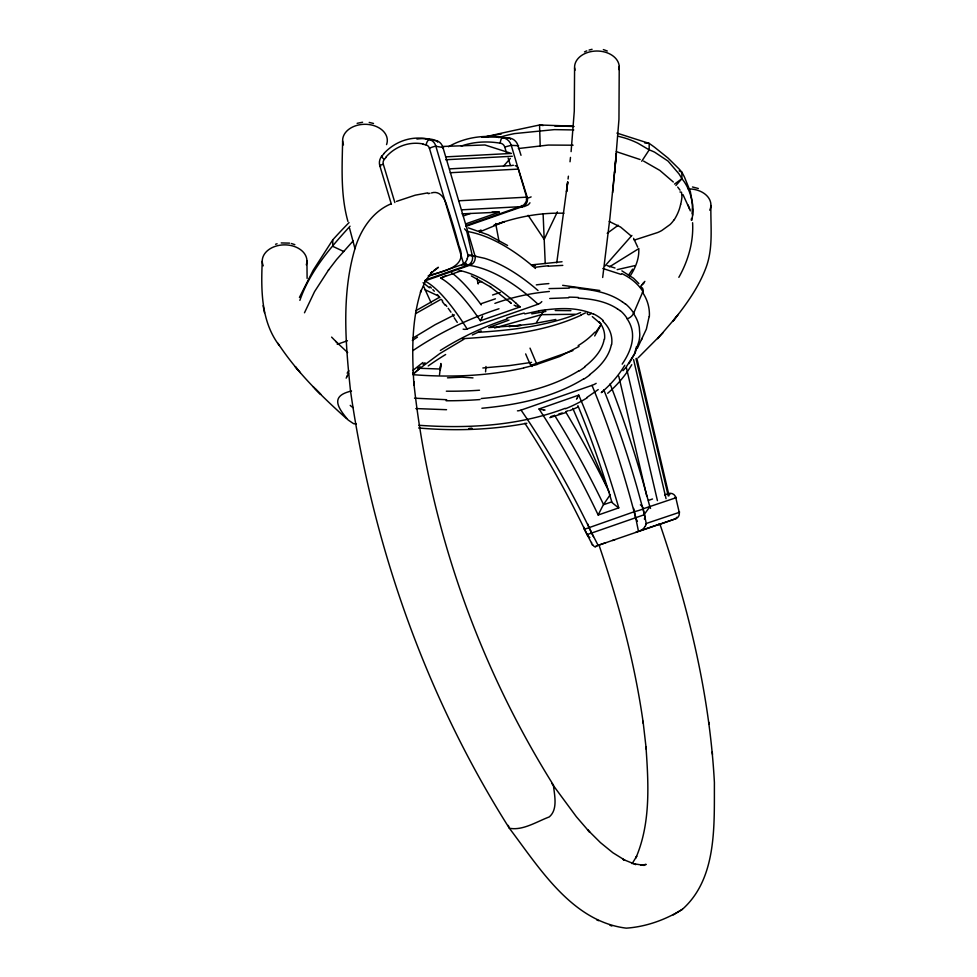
<?xml version="1.0" encoding="UTF-8"?>
<svg xmlns="http://www.w3.org/2000/svg" width="977" height="977" viewBox="0 0 977 977"><rect width="100%" height="100%" fill="white"/><g stroke="black" fill="none" stroke-linecap="round" stroke-linejoin="round"><path stroke-width="1.47" d="M342.634 141.006C342.06 167.897 340.558 195.217 347.922 221.437M636.528 346.591L634.452 353.943L626.049 367.242M618.563 136.34L624.193 137.83A95.404 91.862 -69.1 0 1 637.969 143.24L649.192 149.884A86.269 72.225 -62.3 0 1 654.614 152.156L668.06 161.107L678.942 173.833A96.015 80.383 -62.3 0 1 681.885 178.718A96.015 62.784 -53.9 0 1 684.523 182.223C690.58 191.394 693.487 202.789 692.217 213.731M485.581 371.846L485.948 366.485M602.675 277.48L609.856 218.482L616.389 153.487L612.628 192.664M614.594 172.844L618.954 119.389L619.235 66.436M649.131 316.597L646.383 329.078L637.346 348.313M571.105 151.618L574.281 111.158L574.586 67.901M440.883 363.481L440.212 370.027L440.822 364.482M570.018 161.779L570.483 157.407M440.835 364.067L439.503 374.814M567.637 182.723L566.562 191.81L567.722 181.869M568.064 179.035L568.394 176.19M567.674 182.027L556.743 262.862M691.924 220.191L692.62 215.209A86.269 56.41 -53.9 0 0 692.656 209.396L692.632 208.736A87.515 42.89 42.5 0 0 692.644 204.511L690.348 191.614L684.498 177.191A97.407 47.739 42.5 0 0 681.873 172.233A97.407 30.409 29.4 0 0 678.93 168.801L668.048 158.066L654.602 147.271A87.515 27.319 29.4 0 0 649.168 143.399L616.914 133.092M691.533 218.384L691.227 220.02M604.189 339.275C602.15 350.731 593.601 359.744 584.747 366.656M611.346 344.661C608.891 357.313 599.402 367.254 589.473 374.802M468.007 256.218L467.238 258.539M680.7 204.425L681.091 202.532A110.132 68.671 -33.6 0 0 681.946 197.024L681.543 192.359A2.821 1.759 -33.6 0 0 681.335 192.188L679.955 191.968M646.127 524.246L645.345 526.347M526.334 199.332L526.75 197.501L511.252 145.329A11.138 10.271 -87.3 0 0 502.532 137.72C484.189 134.508 464.661 137.305 448.492 146.733M299.878 300.379C309.782 271.667 329.86 248.256 350.047 226.2M594.675 335.978L601.38 324.132L595.567 332.534M482.198 317.391L480.428 320.725L520.118 306.925L516.076 303.249M299.438 297.435L313.19 270.263L332.754 239.853A285.516 70.698 -35.1 0 1 349.058 222.573M304.482 312.787L314.545 291.647L328.687 269.799M557.378 211.862L544.201 239.377L528.117 215.306M578.75 395.123L539.035 408.984L543.078 415.225A316.853 99.434 65.8 0 1 595.286 508.98L598.205 515.026L618.771 507.857L616.878 501.445A316.853 88.37 75.7 0 0 581.596 401.803L578.75 395.123L576.955 398.445M678.844 277.334C688.199 260.847 693.682 241.771 692.595 222.732M641.474 339.715L642.292 338.225M632.107 863.68L636.686 856.267L635.88 857.916C650.877 822.988 648.52 783.749 645.968 746.697L646.237 749.066L643.037 721.221L643.269 723.212C634.732 662.491 618.71 603.065 598.999 545.081L605.752 542.687M536.556 322.3L543.688 310.93M629.078 363.603L635.16 352.819L639.019 341.181A68.256 51.525 -7.5 0 0 639.788 334.366L639.324 327.564A59.499 44.869 -8.5 0 0 638.103 322.605A62.919 47.519 -9.8 0 0 633.426 313.409M641.718 161.278L649.192 149.884L649.168 143.399L644.771 142.984M629.628 276.772C635.038 268.748 639.178 259.32 638.799 249.465M622.178 364.128C628.675 354.602 633.939 343.135 632.253 331.337A51.903 39.507 -11.3 0 0 627.149 318.893M346.75 376.377L348.581 373.654M610.393 494.46L603.542 504.535A324.23 101.645 65.9 0 0 554.484 415.164M610.063 383.876A351.671 96.784 76.6 0 1 649.827 506.709L644.002 514.83L587.14 534.59A7.45 6.949 34.3 0 0 589.876 537.497M628.358 275.392L632.62 269.139M347.14 373.141L348.874 370.772M678.307 314.423L672.701 321.421C686.11 304.726 698.97 287.03 706.334 266.733C713.393 247.096 710.462 225.907 710.902 205.524M328.382 270.214L336.638 259.467L353.32 240.684M475.53 256.047L474.785 256.475M643.122 283.562L644.881 281.352M676.475 316.707L657.619 338.701M642.243 284.673L644.087 282.39L640.411 286.591M625.341 368.158L622.996 370.674M604.897 266.074L631.887 235.445M675.889 185.52L681.885 178.718L681.873 172.233L679.162 170.89M503.46 166.175L510.336 158.469M386.318 157.065L384.083 159.678A5.08 4.8 -83.3 0 0 383.338 164.356L394.855 202.557M662.968 332.803L638.201 357.741M384.095 153.584L381.848 156.125A9.904 9.465 -68.7 0 0 379.845 165.834L391.398 204.34M508.248 825.394L509.347 828.215C539.475 868.003 571.985 921.47 626.269 928.15C646.078 926.807 665.581 919.772 682.386 909.318C717.277 878.238 714.15 825.174 714.407 782.577C709.632 694.232 688.37 607.511 659.878 524.014L658.877 524.344L659.878 524.014M445.732 275.734L441.543 277.834A13.715 11.639 52.6 0 1 440.627 277.993L442.496 279.117M412.624 373.324L413.54 372.481M413.259 374.044L419.707 368.378L413.088 374.179M428.573 276.283L461.364 264.852A7.254 6.851 -82.7 0 0 463.513 263.607L463.574 263.558M418.217 368.353L420.134 366.729M522.084 205.5L522.145 205.451A7.621 7.218 -87.6 0 1 519.874 206.745L466.066 225.516M412.721 370.576L422.919 362.491M423.065 364.336L425.044 362.748M418.498 369.428L439.748 353.613L463.77 339.324M601.295 392.656L604.116 390.507M598.229 389.579L587.067 397.346M607.205 233.295L618.221 225.247M674.545 184.091L681.885 178.718M583.794 527.128A5.508 5.251 80.9 0 0 584.405 529.29L634.464 511.643A7.291 0.769 -15 0 0 643.098 508.822L675.828 497.794L679.235 512.388L646.261 523.477L643.159 508.809A5.508 5.251 80.9 0 0 640.362 504.853M434.081 270.36L438.392 267.283L430.808 273.45L432.213 271.582L425.728 280.582L420.44 292.306L421.221 290.206C411.256 320.822 412.001 353.589 413.979 385.341L413.686 381.396C428.708 523.965 477.277 663.578 553.385 785.019C554.46 795.156 558.099 809.457 549.245 816.931C536.8 821.608 522.536 830.926 509.347 828.215C425.85 696.381 372.762 545.435 350.548 391.191C345.467 342.89 341.12 292.648 355.897 245.593C361.844 228.13 373.19 211.472 390.629 204.01M413.076 350.499C439.577 332.668 468.606 318.551 499.003 308.744M412.343 340.46L417.484 337.114M413.112 337.957L435.156 324.694L454.39 314.924M415.958 310.649L439.32 297.387M579.068 370.662C549.819 388.822 515.05 395.526 481.221 398.531M440.346 350.45C461.229 337.248 483.774 326.672 507.246 318.954M609.416 266.868L638.86 248.585M579.056 346.469L559.736 356.495L534.578 365.203M583.342 379.052C552.921 397.712 516.98 404.942 481.881 408.252M673.214 914.948L682.386 909.318M415.53 313.666L440.664 299.499M478.718 231.183L480.977 229.986M479.67 231.891L504.608 221.559L493.983 225.247C516.296 217.016 540.11 212.436 563.937 213.255M584.502 51.903L586.737 50.853M531.341 365.215L572.913 350.596M472.306 334.977L481.111 330.861M580.875 315.29C543.725 332.314 502.496 336.1 462.219 338.726M351.525 391.008C330.653 395.77 336.992 406.603 347.323 419.048A39.446 28.748 -1.8 0 0 348.191 420.037L353.515 423.627A6.717 4.922 -2.2 0 0 354.956 423.884L356.202 423.933M576.638 314.142L580.607 312.579M565.207 408.325C518.787 425.911 468.032 428.769 418.901 425.276M490.173 326.99L509.005 320.09M565.83 411.635L568.248 410.694M477.802 282.903L481.612 281.486M480.623 303.871L495.412 298.815M667.792 493.886L668.842 493.507L664.604 494.936M396.491 201.409L415.225 195.18L427.853 192.86M575.319 314.667C544.274 326.367 511.056 330.263 478.144 332.302M668.708 493.556L668.708 493.568A5.581 5.459 71.7 0 1 675.84 497.794A9.953 0.672 -16.1 0 0 675.034 497.464M675.119 518.946L675.925 518.653L595.958 546.106L599.292 544.983M275.575 244.262L277.089 243.774M337.26 344.319L347.446 340.741M565.341 412.709L549.819 417.667M674.618 519.117L658.852 524.649M461.254 146.074C473.686 141.677 487.254 140.993 500.2 143.192A5.618 5.325 -88.2 0 1 504.743 147.014L511.142 145.341L518.579 145.72M463.318 215.966L470.303 213.536M465.76 223.855L499.308 212.156L462.036 213.853M465.87 226.359L522.597 206.574A7.486 7.095 -88.2 0 0 527.189 197.134L518.445 169.094A5.618 5.325 -88.2 0 0 515.197 165.589M425.337 279.984L467.873 265.146A7.45 6.729 -82.4 0 0 472.27 255.583L466.786 231.366L464.576 228.826M424.958 280.887L470.499 264.999A7.291 6.534 -79.1 0 0 474.993 255.876L442.935 147.466L435.876 146.294A9.904 9.049 -81.4 0 0 429.343 139.528L426.119 138.929M440.627 277.993L461.193 270.824L464.087 271.594A316.853 117.912 68.9 0 1 516.076 303.261M463.135 329.139A7.437 6.131 -46.1 0 0 467.14 328.956L538.071 304.213A7.437 6.131 -46.1 0 0 541.808 301.6M611.626 501.897L603.346 504.779L598.583 514.073A13.715 2.113 -65.9 0 0 598.193 515.038M636.027 532.135L658.522 524.466M613.263 540.257L614.655 539.78M558.465 414.211L562.166 412.953M652.514 499.003L648.459 500.371M612.591 540.513L614.716 539.805M643.318 865.304L646.176 864.413L640.875 865.17M498.673 137.598L502.434 136.475A143.949 141.115 73.2 0 1 514.647 133.58L554.313 129.623L573.755 129.941M550.991 416.507L553.495 415.762M494.618 327.979L541.343 314.667L575.636 314.264M499.308 212.156L492.066 212.107M428.292 193.666L429.904 193.263M589.07 50.047L592.074 49.302M524.722 313.898L538.779 310.918M357.13 123.322L362.589 122.235M523.696 367.975C487.425 376.182 449.847 377.549 412.856 374.655M483.127 137.317L502.41 132.982A135.779 5.459 -11.9 0 1 514.647 130.295L539.548 124.995A112.074 1.465 2 0 1 555.205 125.532A119.121 1.551 2 0 1 572.827 126.155M617.171 269.64L634.965 265.597M532.416 364.812L531.512 365.007L531.952 366.522M555.876 319.479L532.294 323.9L508.907 326.513L520.558 325.402M428.268 275.697C442.386 271.264 468.899 267.613 458.995 246.094C455.49 232.697 451.496 219.422 447.039 206.318C445.207 199.247 440.2 190.1 431.455 192.945M531.744 313.861L545.874 311.419M483.664 137.305L501.421 133.91M518.335 148.541L548.244 145.06L573.096 145.207M531.341 264.901L562.031 261.751M531.573 362.382L509.469 365.593L482.858 367.975M526.847 423.285C491.248 429.978 454.708 431.162 418.657 427.987M447.466 377.83L462.023 377.146L472.99 377.891M545.447 309.892C561.482 307.889 578.567 307.45 593.589 314.264M481.759 137.256L495.864 136.609L510.983 138.404A11.199 10.332 -87.1 0 1 517.529 144.242L521.01 155.319M281.229 242.931L289.607 243.126M472.331 428.463L469.461 428.695M520.814 325.365L488.683 327.588M548.341 266.184L562.789 265.378M549.721 298.486L568.761 297.741M549.025 288.594L569.188 288.142M449.628 168.862L511.716 165.565A5.618 5.325 -88.2 0 1 513.389 165.284M450.299 172.721L518.445 169.094M459.019 200.773L527.165 197.146M462.011 209.799L522.597 206.574M446.306 156.845L511.423 153.438L484.934 144.975L442.532 146.465M445.671 159.752L512.302 156.259M461.669 264.84L470.499 264.999M468.862 428.5L471.708 428.39M555.217 310.515L570.91 310.662M446.55 409.705L415.848 408.557M446.672 399.715L414.529 398.176M440.542 369.037L417.985 368.231M554.741 125.972L574.085 126.473M519.874 206.758L524.173 206.562L527.934 204.975A44.331 18.209 63.7 0 0 529.961 202.776M578.262 298.07C591.732 298.95 605.74 301.185 617.232 308.732M475.53 255.864L468.117 255.51L435.876 146.294M579.288 288.679C594.211 289.913 609.587 293.039 622.105 301.685M520.118 306.925L515.38 305.813M599.805 290.511L562.642 285.321M543.688 410.01L539.035 408.984M642.048 865.109L644.222 865.378L633.963 863.802L635.819 864.56L622.899 859.345L624.706 860.078L612.872 852.738L600.44 842.601L587.543 829.766L589.815 832.343L576.357 816.723L551.834 783.481M543.139 125.532L539.548 124.995L540.22 146.428M442.874 147.49A9.953 9.086 -81 0 0 436.804 140.773L429.33 139.577A5.654 1.832 -73.8 0 0 425.996 144.877A5.068 4.787 -83.3 0 1 429.428 148.284L463.525 263.607M423.053 144.254L425.984 144.877M692.473 186.973L698.347 188.5M433.092 139.894L436.78 140.835M602.833 268.48L621.091 274.403M369.208 122.43L373.519 123.444M616.304 151.643L640.13 159.532M603.359 49.583L607.291 51.012M468.337 227.873L488.097 234.81L507.576 245.483M291.39 243.505L294.846 244.653M607.144 265.597L614.997 268.003M609.196 221.437L620.603 227.067L631.362 236.153M610.002 925.256L611.858 926.013M596.849 919.968L598.657 920.688M343.733 251.492L332.778 246.338L332.754 239.853M424.555 289.473L438.258 295.921M643.648 161.12L659.841 170.413L673.312 182.003M471.378 275.941L490.881 287.165M621.885 270.849L633.523 278.237L638.885 283.586M458.335 271.154L460.839 271.081A13.715 5.667 81.3 0 0 461.193 270.812M592.306 316.609L600 323.167M423.078 282.671L429.453 287.788M379.784 165.858L380.627 166.456M489.856 286.432L511.24 303.261M538.034 290.535L534.272 287.323A328.089 126.57 68.5 0 0 484.629 258.319L472.27 255.583A7.45 2.528 -12.8 0 0 468.276 255.18M382.422 156.638L381.848 156.125A5.654 0.965 36.5 0 0 384.315 159.422M346.554 418.632C321.225 395.966 296.605 371.822 277.932 343.245M347.665 352.563L335.734 341.425M315.156 388.712L320.737 394.342L313.08 386.599M331.606 337.114L337.834 343.464M637.737 247.193L633.597 238.327M300.366 372.701L295.286 366.668L298.461 370.442M442.325 301.649L445.231 305.337M677.696 187.071L680.041 190.161M592.221 544.934L591.464 543.371M477.57 316.67L480.403 320.774M649.827 506.709L650.56 508.394M454.207 317.794L457.273 322.398M279.288 345.516C260.92 321.299 261.006 290.035 262.251 261.152M682.972 194.582L689.701 209.261M588.923 527.519L598.119 545.349M584.38 529.302L591.317 542.638M536.959 364.616L530.01 348.13M431.15 302.858L423.517 286.066M572.791 408.362L606.851 486.509M603.798 389.884L605.85 395.013A328.089 90.287 76.6 0 1 637.089 487.67L644.466 514.598A7.45 6.949 34.2 0 1 644.368 519.056M688.162 205.072L690.287 210.861M504.73 147.014L506.623 153.157M508.138 158.079L510.373 165.431M354.981 248.683L349.546 228.239M611.602 502.215L617.94 507.405A13.715 3.871 25.8 0 0 618.759 507.857M636.857 358.351L669.086 495.73M635.978 358.547L668.219 495.925M633.572 359.56L666.045 498.661M626.33 367.437L657.423 500.615M618.771 376.218L646.75 496.084M476.898 278.262L478.193 283.989M634.464 511.643L638.457 531.232M263.118 305.691L264.511 312.811M495.657 223.501L499.039 241.417M708.801 722.247L709.033 724.25M712.221 752.009L712.502 754.378M543.102 213.841L545.239 263.619M306.937 260.883L307.108 278.396M692.595 208.736L692.62 215.209M680.578 204.462A52.685 32.852 -33.6 0 1 674.289 219.715M674.13 219.691A28.113 17.537 -33.6 0 1 673.092 221.156L672.432 221.987A19.064 11.883 -33.6 0 1 670.002 224.6L661.82 230.499A24.486 15.266 -33.6 0 1 657.631 232.538L634.781 239.939A2.284 1.429 -33.6 0 1 634.012 239.67M585.431 312.909A127.132 92.204 -3.3 0 1 580.717 315.082M429.904 286.676A325.793 67.132 72.9 0 1 431.37 288.117M432.848 289.632A325.793 67.132 72.9 0 1 434.338 291.231M437.378 294.614A325.793 67.132 72.9 0 1 440.016 297.741M441.36 299.377A325.793 67.132 72.9 0 1 442.703 301.063M445.414 304.58A325.793 67.132 72.9 0 1 446.794 306.424M448.162 308.292A325.793 67.132 72.9 0 1 450.947 312.2M452.351 314.215A325.793 67.132 72.9 0 1 453.755 316.279M466.798 231.39A351.671 135.669 68.5 0 1 535.469 268.467M465.602 262.789A7.45 2.21 70.8 0 0 467.873 265.146A318.05 123.346 68.5 0 1 538.071 304.262M426.216 281.718A318.05 64.836 72.9 0 1 467.14 329.005M515.404 305.618A9.159 7.059 27.8 0 1 514.11 305.166M511.118 303.358A9.159 7.059 27.8 0 1 509.396 301.551M451.679 272.791A324.23 72.103 72.5 0 1 481.246 304.922M442.496 279.141A316.853 69.892 72.6 0 1 477.57 316.682M482.614 316.145A9.159 3.407 -81.3 0 1 482.149 317.22M565.61 411.793A358.486 112.379 65.9 0 1 609.159 491.907M577.883 405.638A324.23 90.568 75.6 0 1 611.749 501.677M524.857 423.249A325.793 103.159 64.8 0 1 587.14 534.59M521.071 410.12A318.05 100.839 64.7 0 1 591.561 532.673A7.45 2.21 70.8 0 0 593.466 536.617M637.431 521.291A7.45 2.21 70.8 0 1 635.526 517.334A318.05 87.356 76.8 0 0 592.001 385.39M517.444 410.841A7.437 2.65 -26 0 0 521.083 410.096L592.013 385.353A7.437 2.65 -26 0 0 596.153 383.35M545.056 410.084A9.159 4.824 20.2 0 1 543.749 409.9M576.98 398.372A9.159 1.148 -67.9 0 1 576.503 399.19M642.439 292.233A66.448 50.157 -7.9 0 1 649.351 316.585M640.411 286.933A7.45 4.641 -33.6 0 1 642.658 292.135L633.597 313.324A7.437 4.641 -33.6 0 1 627.344 318.795A52.587 40.204 -14.6 0 0 620.151 310.503M621.787 273.597A66.424 50.425 -12 0 1 643.171 291.903M625.414 303.774A62.443 47.323 -11.6 0 1 633.78 313.251M578.311 406.872A150.995 126.424 9.7 0 1 569.701 410.621M631.765 364.702A142.324 115.787 5.3 0 1 607.67 393.291M587.372 397.688A147.429 125.496 11.1 0 1 565.463 408.752M624.779 365.251A136.743 112.477 5.4 0 1 601.624 392.302M617.281 308.695A49.998 37.761 -11.8 0 1 619.943 310.662M568.846 297.13A136.78 97.553 -8 0 1 578.408 297.472M494.887 303.383A142.288 88.663 -6.6 0 1 549.355 291.476M622.154 301.649A59.634 44.661 -9.1 0 1 625.182 303.957M569.31 287.397A143.558 104.454 -7.4 0 1 579.471 287.946M492.579 294.993A146.55 91.447 -5.8 0 1 500.285 292.526M536.3 284.881A146.55 91.447 -5.8 0 1 548.854 283.599M535.689 267.246A145.695 90.14 -5.8 0 1 548.317 265.793M532.428 266.171A152.852 92.29 -5.9 0 1 535.359 265.732M346.139 378.123A196.328 146.929 16.6 0 1 347.165 376.585M353.271 407.641A7.877 5.203 26.3 0 1 350.218 405.357M594.871 332.156A87.246 67.12 0.5 0 1 578.176 345.614M534.517 365.08A221.791 178.4 5.6 0 1 523.635 367.84M591.354 313.263A7.45 3.187 -67 0 1 587.128 313.153M538.754 310.833A110.816 70.039 -5.1 0 1 545.435 309.807M506.672 318.209A167.788 101.974 -5.5 0 1 524.258 313.055M428.207 365.96A303.31 206.66 0.1 0 1 445.646 354.517M479.512 390.226A289.107 199.626 3.2 0 1 446.342 391.191M584.991 366.876A100.289 81.86 6.5 0 1 579.3 370.906M599.084 321.677A38.592 29.518 -8 0 1 604.543 339.275M480.012 399.544A300.977 207.881 3 0 1 446.098 400.753M589.717 375.021A111.415 90.14 5.7 0 1 583.587 379.296M602.724 321.042A44.209 33.511 -6.8 0 1 611.639 344.673M593.784 314.044A44.515 33.609 -10.7 0 1 603.334 320.664M574.977 70.259A22.349 16.157 -0.2 0 1 596.495 51.024A22.349 16.157 -0.2 0 1 618.991 69.599M343.477 144.901A22.349 16.157 -0.2 0 1 364.8 124.287A22.349 16.157 -0.2 0 1 386.55 144.596M688.174 188.903A22.349 16.157 -0.2 0 1 709.742 210.189M263.24 265.829A22.349 16.157 -0.2 0 1 283.916 244.873A22.349 16.157 -0.2 0 1 306.302 264.816M429.392 148.272A5.593 0.904 -21.7 0 1 436.023 146.22M443.057 147.405A5.581 0.916 -21.8 0 1 442.899 148.357M436.804 140.773A5.679 1.869 -71.1 0 1 437.574 142.154M416.923 139.064A51.219 48.398 -83.3 0 1 433.141 139.601M383.961 153.45A50.279 47.507 -83.3 0 1 426.155 138.746M386.11 156.857A42.561 40.216 -83.3 0 1 423.102 143.961M471.354 264.279A5.801 1.771 71.3 0 1 470.474 264.901M425.752 280.191A5.801 1.673 70.2 0 1 424.934 280.778M468.508 255.4A10.894 7.083 -29.3 0 1 468.471 256.121M467.409 258.49A7.987 4.201 -44.9 0 1 463.794 263.851M379.662 165.663A5.593 0.611 -11.9 0 1 383.253 164.344M500.2 143.192A5.581 1.759 -83.8 0 1 502.532 137.708L509.542 138.111A5.569 1.759 -82.6 0 1 510.495 139.296M531.122 196.89A79.1 32.681 66.1 0 1 526.982 198.099M526.774 199.235A8.512 5.056 -40.5 0 1 522.561 206M530.731 365.3A78.478 30.079 63.3 0 1 525.663 353.906M678.575 512.07A9.904 0.635 -16 0 1 679.174 512.4M679.247 512.388A5.593 5.459 71.7 0 1 675.705 518.714M667.828 493.959A5.679 4.567 71.5 0 1 670.369 493.886M676.805 517.297A5.654 4.384 70.6 0 1 674.728 519.019M634.488 511.618A5.801 1.783 71.2 0 1 633.658 508.431M588.96 527.507A5.801 1.661 70.3 0 1 588.032 524.209M645.785 523.611A10.894 6.473 -37.7 0 1 645.602 524.295M644.967 526.383A7.987 5.557 -20.3 0 1 640.949 530.377M595.579 547.047A7.987 5.349 -65.4 0 1 592.734 544.47M591.696 543.139A10.894 6.57 -39.7 0 1 591.659 542.491"/></g></svg>
